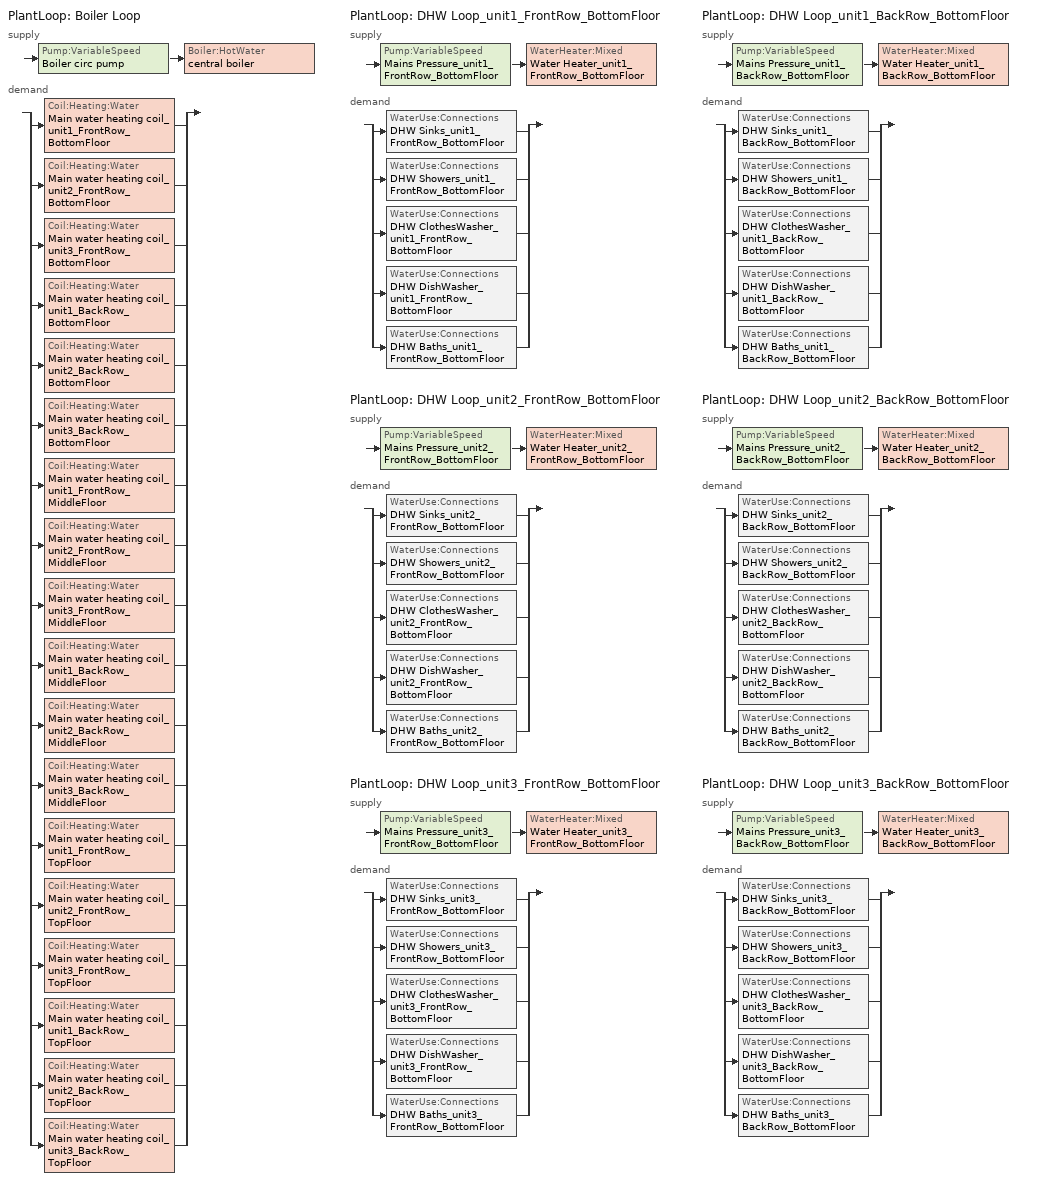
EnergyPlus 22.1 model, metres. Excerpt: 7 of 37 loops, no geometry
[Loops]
PlantLoop 'Boiler Loop'
 supply: Pump:VariableSpeed 'Boiler circ pump' > Boiler:HotWater 'central boiler'
 demand: split
  | Coil:Heating:Water 'Main water heating coil_unit1_FrontRow_BottomFloor'
  | Coil:Heating:Water 'Main water heating coil_unit2_FrontRow_BottomFloor'
  | Coil:Heating:Water 'Main water heating coil_unit3_FrontRow_BottomFloor'
  | Coil:Heating:Water 'Main water heating coil_unit1_BackRow_BottomFloor'
  | Coil:Heating:Water 'Main water heating coil_unit2_BackRow_BottomFloor'
  | Coil:Heating:Water 'Main water heating coil_unit3_BackRow_BottomFloor'
  | Coil:Heating:Water 'Main water heating coil_unit1_FrontRow_MiddleFloor'
  | Coil:Heating:Water 'Main water heating coil_unit2_FrontRow_MiddleFloor'
  | Coil:Heating:Water 'Main water heating coil_unit3_FrontRow_MiddleFloor'
  | Coil:Heating:Water 'Main water heating coil_unit1_BackRow_MiddleFloor'
  | Coil:Heating:Water 'Main water heating coil_unit2_BackRow_MiddleFloor'
  | Coil:Heating:Water 'Main water heating coil_unit3_BackRow_MiddleFloor'
  | Coil:Heating:Water 'Main water heating coil_unit1_FrontRow_TopFloor'
  | Coil:Heating:Water 'Main water heating coil_unit2_FrontRow_TopFloor'
  | Coil:Heating:Water 'Main water heating coil_unit3_FrontRow_TopFloor'
  | Coil:Heating:Water 'Main water heating coil_unit1_BackRow_TopFloor'
  | Coil:Heating:Water 'Main water heating coil_unit2_BackRow_TopFloor'
  | Coil:Heating:Water 'Main water heating coil_unit3_BackRow_TopFloor'
PlantLoop 'DHW Loop_unit1_FrontRow_BottomFloor'
 supply: Pump:VariableSpeed 'Mains Pressure_unit1_FrontRow_BottomFloor' > WaterHeater:Mixed 'Water Heater_unit1_FrontRow_BottomFloor'
 demand: split
  | WaterUse:Connections 'DHW Sinks_unit1_FrontRow_BottomFloor'
  | WaterUse:Connections 'DHW Showers_unit1_FrontRow_BottomFloor'
  | WaterUse:Connections 'DHW ClothesWasher_unit1_FrontRow_BottomFloor'
  | WaterUse:Connections 'DHW DishWasher_unit1_FrontRow_BottomFloor'
  | WaterUse:Connections 'DHW Baths_unit1_FrontRow_BottomFloor'
PlantLoop 'DHW Loop_unit2_FrontRow_BottomFloor'
 supply: Pump:VariableSpeed 'Mains Pressure_unit2_FrontRow_BottomFloor' > WaterHeater:Mixed 'Water Heater_unit2_FrontRow_BottomFloor'
 demand: split
  | WaterUse:Connections 'DHW Sinks_unit2_FrontRow_BottomFloor'
  | WaterUse:Connections 'DHW Showers_unit2_FrontRow_BottomFloor'
  | WaterUse:Connections 'DHW ClothesWasher_unit2_FrontRow_BottomFloor'
  | WaterUse:Connections 'DHW DishWasher_unit2_FrontRow_BottomFloor'
  | WaterUse:Connections 'DHW Baths_unit2_FrontRow_BottomFloor'
PlantLoop 'DHW Loop_unit3_FrontRow_BottomFloor'
 supply: Pump:VariableSpeed 'Mains Pressure_unit3_FrontRow_BottomFloor' > WaterHeater:Mixed 'Water Heater_unit3_FrontRow_BottomFloor'
 demand: split
  | WaterUse:Connections 'DHW Sinks_unit3_FrontRow_BottomFloor'
  | WaterUse:Connections 'DHW Showers_unit3_FrontRow_BottomFloor'
  | WaterUse:Connections 'DHW ClothesWasher_unit3_FrontRow_BottomFloor'
  | WaterUse:Connections 'DHW DishWasher_unit3_FrontRow_BottomFloor'
  | WaterUse:Connections 'DHW Baths_unit3_FrontRow_BottomFloor'
PlantLoop 'DHW Loop_unit1_BackRow_BottomFloor'
 supply: Pump:VariableSpeed 'Mains Pressure_unit1_BackRow_BottomFloor' > WaterHeater:Mixed 'Water Heater_unit1_BackRow_BottomFloor'
 demand: split
  | WaterUse:Connections 'DHW Sinks_unit1_BackRow_BottomFloor'
  | WaterUse:Connections 'DHW Showers_unit1_BackRow_BottomFloor'
  | WaterUse:Connections 'DHW ClothesWasher_unit1_BackRow_BottomFloor'
  | WaterUse:Connections 'DHW DishWasher_unit1_BackRow_BottomFloor'
  | WaterUse:Connections 'DHW Baths_unit1_BackRow_BottomFloor'
PlantLoop 'DHW Loop_unit2_BackRow_BottomFloor'
 supply: Pump:VariableSpeed 'Mains Pressure_unit2_BackRow_BottomFloor' > WaterHeater:Mixed 'Water Heater_unit2_BackRow_BottomFloor'
 demand: split
  | WaterUse:Connections 'DHW Sinks_unit2_BackRow_BottomFloor'
  | WaterUse:Connections 'DHW Showers_unit2_BackRow_BottomFloor'
  | WaterUse:Connections 'DHW ClothesWasher_unit2_BackRow_BottomFloor'
  | WaterUse:Connections 'DHW DishWasher_unit2_BackRow_BottomFloor'
  | WaterUse:Connections 'DHW Baths_unit2_BackRow_BottomFloor'
PlantLoop 'DHW Loop_unit3_BackRow_BottomFloor'
 supply: Pump:VariableSpeed 'Mains Pressure_unit3_BackRow_BottomFloor' > WaterHeater:Mixed 'Water Heater_unit3_BackRow_BottomFloor'
 demand: split
  | WaterUse:Connections 'DHW Sinks_unit3_BackRow_BottomFloor'
  | WaterUse:Connections 'DHW Showers_unit3_BackRow_BottomFloor'
  | WaterUse:Connections 'DHW ClothesWasher_unit3_BackRow_BottomFloor'
  | WaterUse:Connections 'DHW DishWasher_unit3_BackRow_BottomFloor'
  | WaterUse:Connections 'DHW Baths_unit3_BackRow_BottomFloor'
[Coil:Heating:Water] Availability Schedule=always_avail; U-Factor Times Area Value {W/K}=autosize; Maximum Water Flow Rate {m3/s}=autosize; Performance Input Method=UFactorTimesAreaAndDesignWaterFlowRate; Rated Capacity {W}=autosize; Rated Inlet Water Temperature {C}=82.2; Rated Inlet Air Temperature {C}=16.6; Rated Outlet Water Temperature {C}=71.1; Rated Outlet Air Temperature {C}=32.2; Rated Ratio for Air and Water Convection=0.5
Main water heating coil_unit1_FrontRow_BottomFloor; Main water heating coil_unit2_FrontRow_BottomFloor; Main water heating coil_unit3_FrontRow_BottomFloor; Main water heating coil_unit1_BackRow_BottomFloor; Main water heating coil_unit2_BackRow_BottomFloor; Main water heating coil_unit3_BackRow_BottomFloor; Main water heating coil_unit1_FrontRow_MiddleFloor; Main water heating coil_unit2_FrontRow_MiddleFloor; Main water heating coil_unit3_FrontRow_MiddleFloor; Main water heating coil_unit1_BackRow_MiddleFloor; Main water heating coil_unit2_BackRow_MiddleFloor; Main water heating coil_unit3_BackRow_MiddleFloor; Main water heating coil_unit1_FrontRow_TopFloor; Main water heating coil_unit2_FrontRow_TopFloor; Main water heating coil_unit3_FrontRow_TopFloor; Main water heating coil_unit1_BackRow_TopFloor; Main water heating coil_unit2_BackRow_TopFloor; Main water heating coil_unit3_BackRow_TopFloor
[Pump:VariableSpeed] Motor Efficiency=1; Fraction of Motor Inefficiencies to Fluid Stream=0; Coefficient 1 of the Part Load Performance Curve=0; Coefficient 2 of the Part Load Performance Curve=1; Coefficient 3 of the Part Load Performance Curve=0; Coefficient 4 of the Part Load Performance Curve=0; Pump Control Type=Intermittent
Name | Rated Flow Rate {m3/s} | Rated Pump Head {Pa} | Rated Power Consumption {W} | Minimum Flow Rate {m3/s} | Design Maximum Flow Rate {m3/s} | Design Pump Head {Pa} | Design Power Consumption {W} | Design Minimum Flow Rate {m3/s}
Boiler circ pump | autosize | 1 | 0 | 0
Mains Pressure_unit1_FrontRow_BottomFloor; Mains Pressure_unit2_FrontRow_BottomFloor; Mains Pressure_unit3_FrontRow_BottomFloor; Mains Pressure_unit1_BackRow_BottomFloor; Mains Pressure_unit2_BackRow_BottomFloor; Mains Pressure_unit3_BackRow_BottomFloor |  |  |  |  | autosize | 1 | 0 | 0
[Sizing:Plant] Loop Type=Heating
Name | Design Loop Exit Temperature {C} | Loop Design Temperature Difference {deltaC}
Boiler Loop | 82 | 11
DHW Loop_unit1_FrontRow_BottomFloor; DHW Loop_unit2_FrontRow_BottomFloor; DHW Loop_unit3_FrontRow_BottomFloor; DHW Loop_unit1_BackRow_BottomFloor; DHW Loop_unit2_BackRow_BottomFloor; DHW Loop_unit3_BackRow_BottomFloor | 48.8889 | 5.55556
[Boiler:HotWater]
central boiler: naturalgas, autosize, 0.8, LeavingBoiler, autosize, 0, 1, 1, 99.9, LeavingSetpointModulated, 1
[PlantLoop] Fluid Type=Water; Maximum Loop Temperature {C}=100; Maximum Loop Flow Rate {m3/s}=autosize; Minimum Loop Flow Rate {m3/s}=0; Plant Loop Volume {m3}=autocalculate
Name | Plant Equipment Operation Scheme | Minimum Loop Temperature {C} | Load Distribution Scheme | Plant Loop Demand Calculation Scheme | Common Pipe Simulation | Pressure Simulation Type
Boiler Loop | Boiler Operation Scheme | 10 | SequentialLoad | SingleSetpoint | None | None
DHW Loop_unit1_FrontRow_BottomFloor | DHW Loop Operation_unit1_FrontRow_BottomFloor | 0 | Optimal
DHW Loop_unit2_FrontRow_BottomFloor | DHW Loop Operation_unit2_FrontRow_BottomFloor | 0 | Optimal
DHW Loop_unit3_FrontRow_BottomFloor | DHW Loop Operation_unit3_FrontRow_BottomFloor | 0 | Optimal
DHW Loop_unit1_BackRow_BottomFloor | DHW Loop Operation_unit1_BackRow_BottomFloor | 0 | Optimal
DHW Loop_unit2_BackRow_BottomFloor | DHW Loop Operation_unit2_BackRow_BottomFloor | 0 | Optimal
DHW Loop_unit3_BackRow_BottomFloor | DHW Loop Operation_unit3_BackRow_BottomFloor | 0 | Optimal
[PlantEquipmentList]
Central Boiler: central boiler
DHW Plant Equipment_unit1_FrontRow_BottomFloor: Water Heater_unit1_FrontRow_BottomFloor
DHW Plant Equipment_unit2_FrontRow_BottomFloor: Water Heater_unit2_FrontRow_BottomFloor
DHW Plant Equipment_unit3_FrontRow_BottomFloor: Water Heater_unit3_FrontRow_BottomFloor
DHW Plant Equipment_unit1_BackRow_BottomFloor: Water Heater_unit1_BackRow_BottomFloor
DHW Plant Equipment_unit2_BackRow_BottomFloor: Water Heater_unit2_BackRow_BottomFloor
DHW Plant Equipment_unit3_BackRow_BottomFloor: Water Heater_unit3_BackRow_BottomFloor
[PlantEquipmentOperation:HeatingLoad] Load Range 1 Lower Limit {W}=0
Name | Load Range 1 Upper Limit {W} | Range 1 Equipment List
Central Boiler Scheme | 1E+15 | Central Boiler
DHW Control Scheme_unit1_FrontRow_BottomFloor | 1000000000000000 | DHW Plant Equipment_unit1_FrontRow_BottomFloor
DHW Control Scheme_unit2_FrontRow_BottomFloor | 1000000000000000 | DHW Plant Equipment_unit2_FrontRow_BottomFloor
DHW Control Scheme_unit3_FrontRow_BottomFloor | 1000000000000000 | DHW Plant Equipment_unit3_FrontRow_BottomFloor
DHW Control Scheme_unit1_BackRow_BottomFloor | 1000000000000000 | DHW Plant Equipment_unit1_BackRow_BottomFloor
DHW Control Scheme_unit2_BackRow_BottomFloor | 1000000000000000 | DHW Plant Equipment_unit2_BackRow_BottomFloor
DHW Control Scheme_unit3_BackRow_BottomFloor | 1000000000000000 | DHW Plant Equipment_unit3_BackRow_BottomFloor
[PlantEquipmentOperationSchemes] Control Scheme 1 Schedule=always_avail
Name | Control Scheme 1
Boiler Operation Scheme | Central Boiler Scheme
DHW Loop Operation_unit1_FrontRow_BottomFloor | DHW Control Scheme_unit1_FrontRow_BottomFloor
DHW Loop Operation_unit2_FrontRow_BottomFloor | DHW Control Scheme_unit2_FrontRow_BottomFloor
DHW Loop Operation_unit3_FrontRow_BottomFloor | DHW Control Scheme_unit3_FrontRow_BottomFloor
DHW Loop Operation_unit1_BackRow_BottomFloor | DHW Control Scheme_unit1_BackRow_BottomFloor
DHW Loop Operation_unit2_BackRow_BottomFloor | DHW Control Scheme_unit2_BackRow_BottomFloor
DHW Loop Operation_unit3_BackRow_BottomFloor | DHW Control Scheme_unit3_BackRow_BottomFloor
[SetpointManager:OutdoorAirReset] Control Variable=Temperature; Setpoint at Outdoor Low Temperature {C}=80; Outdoor Low Temperature {C}=-12.22; Setpoint at Outdoor High Temperature {C}=48.89; Outdoor High Temperature {C}=21.11
Name | Setpoint Node or NodeList
HW loop setpoint manager | HW supply outlet node
boiler setpoint manager | central boiler outlet node
[WaterHeater:Mixed] Tank Volume {m3}=0.196841; Setpoint Temperature Schedule=dhw_setpt; Deadband Temperature Difference {deltaC}=2; Maximum Temperature Limit {C}=50; Heater Control Type=Cycle; Heater Maximum Capacity {W}=autosize; Heater Minimum Capacity {W}=0; Heater Ignition Minimum Flow Rate {m3/s}=0; Heater Fuel Type=naturalgas; Heater Thermal Efficiency=0.8; Ambient Temperature Indicator=Zone; Off Cycle Loss Coefficient to Ambient Temperature {W/K}=5.13323; Off Cycle Loss Fraction to Zone=1; On Cycle Loss Coefficient to Ambient Temperature {W/K}=5.13323; On Cycle Loss Fraction to Zone=1; Peak Use Flow Rate {m3/s}=0; Use Side Effectiveness=1; Source Side Effectiveness=1; Use Side Design Flow Rate {m3/s}=autosize; Source Side Design Flow Rate {m3/s}=0; Indirect Water Heating Recovery Time {hr}=1.5
Name | Ambient Temperature Zone
Water Heater_unit1_FrontRow_BottomFloor | living_unit1_FrontRow_BottomFloor
Water Heater_unit2_FrontRow_BottomFloor | living_unit2_FrontRow_BottomFloor
Water Heater_unit3_FrontRow_BottomFloor | living_unit3_FrontRow_BottomFloor
Water Heater_unit1_BackRow_BottomFloor | living_unit1_BackRow_BottomFloor
Water Heater_unit2_BackRow_BottomFloor | living_unit2_BackRow_BottomFloor
Water Heater_unit3_BackRow_BottomFloor | living_unit3_BackRow_BottomFloor
[WaterHeater:Sizing] Design Mode=ResidentialHUD-FHAMinimum; Number of Bedrooms=2; Number of Bathrooms=2
Water Heater_unit1_FrontRow_BottomFloor; Water Heater_unit2_FrontRow_BottomFloor; Water Heater_unit3_FrontRow_BottomFloor; Water Heater_unit1_BackRow_BottomFloor; Water Heater_unit2_BackRow_BottomFloor; Water Heater_unit3_BackRow_BottomFloor
[SetpointManager:Scheduled] Control Variable=Temperature; Schedule=DHWSupplySetpoint
Name | Setpoint Node or NodeList
DHW Loop Setpoint Manager_unit1_FrontRow_BottomFloor | DHW Supply Outlet Node_unit1_FrontRow_BottomFloor
DHW Loop Setpoint Manager_unit2_FrontRow_BottomFloor | DHW Supply Outlet Node_unit2_FrontRow_BottomFloor
DHW Loop Setpoint Manager_unit3_FrontRow_BottomFloor | DHW Supply Outlet Node_unit3_FrontRow_BottomFloor
DHW Loop Setpoint Manager_unit1_BackRow_BottomFloor | DHW Supply Outlet Node_unit1_BackRow_BottomFloor
DHW Loop Setpoint Manager_unit2_BackRow_BottomFloor | DHW Supply Outlet Node_unit2_BackRow_BottomFloor
DHW Loop Setpoint Manager_unit3_BackRow_BottomFloor | DHW Supply Outlet Node_unit3_BackRow_BottomFloor
[WaterUse:Equipment]
Name | Peak Flow Rate {m3/s} | Flow Rate Fraction Schedule | Target Temperature Schedule
Clothes Washer_unit1_FrontRow_BottomFloor; Clothes Washer_unit2_FrontRow_BottomFloor; Clothes Washer_unit3_FrontRow_BottomFloor; Clothes Washer_unit1_BackRow_BottomFloor; Clothes Washer_unit2_BackRow_BottomFloor; Clothes Washer_unit3_BackRow_BottomFloor | 1.08128e-06 | ClothesWasher | CWWaterTempSchedule
Dishwasher_unit1_FrontRow_BottomFloor; Dishwasher_unit2_FrontRow_BottomFloor; Dishwasher_unit3_FrontRow_BottomFloor; Dishwasher_unit1_BackRow_BottomFloor; Dishwasher_unit2_BackRow_BottomFloor; Dishwasher_unit3_BackRow_BottomFloor | 4.24457e-07 | Dishwasher | DWWaterTempSchedule
Sinks_unit1_FrontRow_BottomFloor; Sinks_unit2_FrontRow_BottomFloor; Sinks_unit3_FrontRow_BottomFloor; Sinks_unit1_BackRow_BottomFloor; Sinks_unit2_BackRow_BottomFloor; Sinks_unit3_BackRow_BottomFloor | 7.1934e-05 | BA_sink_sch | SSBWaterTempSchedule
Showers_unit1_FrontRow_BottomFloor; Showers_unit2_FrontRow_BottomFloor; Showers_unit3_FrontRow_BottomFloor; Showers_unit1_BackRow_BottomFloor; Showers_unit2_BackRow_BottomFloor; Showers_unit3_BackRow_BottomFloor | 0.000141975 | BA_shower_sch | SSBWaterTempSchedule
Baths_unit1_FrontRow_BottomFloor; Baths_unit2_FrontRow_BottomFloor; Baths_unit3_FrontRow_BottomFloor; Baths_unit1_BackRow_BottomFloor; Baths_unit2_BackRow_BottomFloor; Baths_unit3_BackRow_BottomFloor | 0.00027764 | BA_bath_sch | SSBWaterTempSchedule
[WaterUse:Connections] Drain Water Heat Exchanger Type=None
Name | Water Use Equipment 1
DHW Sinks_unit1_FrontRow_BottomFloor | Sinks_unit1_FrontRow_BottomFloor
DHW Showers_unit1_FrontRow_BottomFloor | Showers_unit1_FrontRow_BottomFloor
DHW ClothesWasher_unit1_FrontRow_BottomFloor | Clothes Washer_unit1_FrontRow_BottomFloor
DHW DishWasher_unit1_FrontRow_BottomFloor | Dishwasher_unit1_FrontRow_BottomFloor
DHW Baths_unit1_FrontRow_BottomFloor | Baths_unit1_FrontRow_BottomFloor
DHW Sinks_unit2_FrontRow_BottomFloor | Sinks_unit2_FrontRow_BottomFloor
DHW Showers_unit2_FrontRow_BottomFloor | Showers_unit2_FrontRow_BottomFloor
DHW ClothesWasher_unit2_FrontRow_BottomFloor | Clothes Washer_unit2_FrontRow_BottomFloor
DHW DishWasher_unit2_FrontRow_BottomFloor | Dishwasher_unit2_FrontRow_BottomFloor
DHW Baths_unit2_FrontRow_BottomFloor | Baths_unit2_FrontRow_BottomFloor
DHW Sinks_unit3_FrontRow_BottomFloor | Sinks_unit3_FrontRow_BottomFloor
DHW Showers_unit3_FrontRow_BottomFloor | Showers_unit3_FrontRow_BottomFloor
DHW ClothesWasher_unit3_FrontRow_BottomFloor | Clothes Washer_unit3_FrontRow_BottomFloor
DHW DishWasher_unit3_FrontRow_BottomFloor | Dishwasher_unit3_FrontRow_BottomFloor
DHW Baths_unit3_FrontRow_BottomFloor | Baths_unit3_FrontRow_BottomFloor
DHW Sinks_unit1_BackRow_BottomFloor | Sinks_unit1_BackRow_BottomFloor
DHW Showers_unit1_BackRow_BottomFloor | Showers_unit1_BackRow_BottomFloor
DHW ClothesWasher_unit1_BackRow_BottomFloor | Clothes Washer_unit1_BackRow_BottomFloor
DHW DishWasher_unit1_BackRow_BottomFloor | Dishwasher_unit1_BackRow_BottomFloor
DHW Baths_unit1_BackRow_BottomFloor | Baths_unit1_BackRow_BottomFloor
DHW Sinks_unit2_BackRow_BottomFloor | Sinks_unit2_BackRow_BottomFloor
DHW Showers_unit2_BackRow_BottomFloor | Showers_unit2_BackRow_BottomFloor
DHW ClothesWasher_unit2_BackRow_BottomFloor | Clothes Washer_unit2_BackRow_BottomFloor
DHW DishWasher_unit2_BackRow_BottomFloor | Dishwasher_unit2_BackRow_BottomFloor
DHW Baths_unit2_BackRow_BottomFloor | Baths_unit2_BackRow_BottomFloor
DHW Sinks_unit3_BackRow_BottomFloor | Sinks_unit3_BackRow_BottomFloor
DHW Showers_unit3_BackRow_BottomFloor | Showers_unit3_BackRow_BottomFloor
DHW ClothesWasher_unit3_BackRow_BottomFloor | Clothes Washer_unit3_BackRow_BottomFloor
DHW DishWasher_unit3_BackRow_BottomFloor | Dishwasher_unit3_BackRow_BottomFloor
DHW Baths_unit3_BackRow_BottomFloor | Baths_unit3_BackRow_BottomFloor
[Schedule:Compact]
BA_shower_sch: Through: 12/31, For: AllDays, Until: 1:00, 0.00144798, Until: 2:00, 0.000658174, Until: 3:00, 0.000394904, Until: 4:00, 0.000658174, Until: 5:00, 0.00184289, Until: 6:00, 0.00684501, Until: 7:00, 0.0155329, Until: 8:00, 0.0154013, Until: 9:00, 0.0125053, Until: 10:00, 0.00974098, Until: 11:00, 0.00789809, Until: 12:00, 0.00618684, Until: 13:00, 0.00447558, Until: 14:00, 0.00381741, Until: 15:00, 0.00342251, Until: 16:00, 0.00329087, Until: 17:00, 0.00394904, Until: 18:00, 0.00513376, Until: 19:00, 0.00552866, Until: 20:00, 0.00552866, Until: 21:00, 0.00552866, Until: 22:00, 0.00539703, Until: 23:00, 0.00381741, Until: 24:00, 0.00276433
BA_bath_sch: Through: 12/31, For: AllDays, Until: 1:00, 0.000135303, Until: 2:00, 6.76515e-05, Until: 3:00, 6.76515e-05, Until: 4:00, 6.76515e-05, Until: 5:00, 0.000135303, Until: 6:00, 0.000321345, Until: 7:00, 0.000777992, Until: 8:00, 0.000980947, Until: 9:00, 0.00111625, Until: 10:00, 0.000980947, Until: 11:00, 0.000777992, Until: 12:00, 0.000591951, Until: 13:00, 0.000524299, Until: 14:00, 0.000388996, Until: 15:00, 0.000388996, Until: 16:00, 0.000388996, Until: 17:00, 0.000659602, Until: 18:00, 0.000777992, Until: 19:00, 0.00130229, Until: 20:00, 0.00169129, Until: 21:00, 0.00169129, Until: 22:00, 0.00130229, Until: 23:00, 0.00111625, Until: 24:00, 0.000659602
BA_sink_sch: Through: 12/31, For: AllDays, Until: 1:00, 0.00321689, Until: 2:00, 0.00160844, Until: 3:00, 0.00114889, Until: 4:00, 0.00114889, Until: 5:00, 0.00160844, Until: 6:00, 0.004136, Until: 7:00, 0.00965067, Until: 8:00, 0.0142462, Until: 9:00, 0.0151653, Until: 10:00, 0.0142462, Until: 11:00, 0.012408, Until: 12:00, 0.0114889, Until: 13:00, 0.0112591, Until: 14:00, 0.01034, Until: 15:00, 0.00988044, Until: 16:00, 0.00942089, Until: 17:00, 0.0110293, Until: 18:00, 0.0149356, Until: 19:00, 0.0172333, Until: 20:00, 0.0158547, Until: 21:00, 0.0130973, Until: 22:00, 0.0110293, Until: 23:00, 0.00919111, Until: 24:00, 0.006204
dhw_setpt: Through: 12/31, For: AllDays, Until 24:00, 48
always_avail: Through: 12/31, For: AllDays, Until: 24:00, 1
[Schedule:Day:Hourly]
DishwasherWeekday: 0.115342, 0.0512463, 0.0383972, 0.0256232, 0.0256232, 0.0768695, 0.153814, 0.230759, 0.435969, 0.487216, 0.42312, 0.359025, 0.307703, 0.346176, 0.28208, 0.269231, 0.28208, 0.371799, 0.653954, 0.833467, 0.679577, 0.500065, 0.333327, 0.230759
DishwasherWeekend: 0.123581, 0.0549068, 0.0411398, 0.0274534, 0.0274534, 0.0823602, 0.164801, 0.247242, 0.46711, 0.522017, 0.453343, 0.384669, 0.329682, 0.370903, 0.302229, 0.288462, 0.302229, 0.398356, 0.700665, 0.893, 0.728119, 0.535784, 0.357136, 0.247242
DishwasherVacation; ClothesWasherVacation: 0, 0, 0, 0, 0, 0, 0, 0, 0, 0, 0, 0, 0, 0, 0, 0, 0, 0, 0, 0, 0, 0, 0, 0
ClothesWasherWeekday: 0.0792923, 0.0634168, 0.031666, 0.031666, 0.0634168, 0.0951677, 0.190335, 0.412507, 0.618802, 0.72993, 0.714055, 0.634678, 0.571176, 0.507759, 0.444257, 0.412507, 0.428382, 0.412507, 0.412507, 0.412507, 0.412507, 0.396631, 0.269713, 0.142794
ClothesWasherWeekend: 0.0970065, 0.0775844, 0.0387403, 0.0387403, 0.0775844, 0.116429, 0.232857, 0.504662, 0.757045, 0.893, 0.873578, 0.776468, 0.698779, 0.621195, 0.543507, 0.504662, 0.524084, 0.504662, 0.504662, 0.504662, 0.504662, 0.48524, 0.329968, 0.174695
[Schedule:Week:Compact]
DishwasherWeek: For: Weekdays, DishwasherWeekday, For: CustomDay1, DishwasherVacation, For: AllOtherDays, DishwasherWeekend
ClothesWasherWeek: For: Weekdays, ClothesWasherWeekday, For: CustomDay1, ClothesWasherVacation, For: AllOtherDays, ClothesWasherWeekend
[Schedule:Year]
Dishwasher: DishwasherWeek, 1, 1, 12, 31
ClothesWasher: ClothesWasherWeek, 1, 1, 12, 31
[Schedule:Constant]
Name | Hourly Value
DWWaterTempSchedule; CWWaterTempSchedule; DHWSupplySetpoint | 48.8889
SSBWaterTempSchedule | 40.5556
